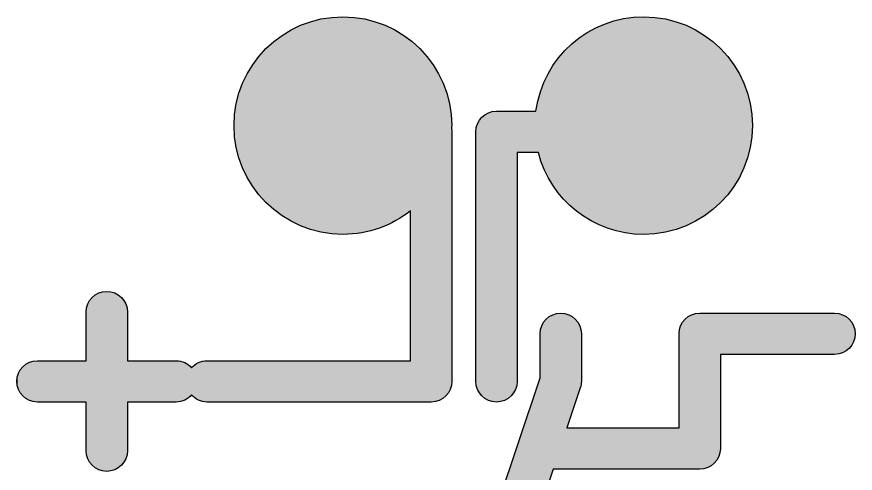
# Model space of a CAD drawing. Extents: x 127.6 to 169.6, y -127.5 to -82.3.
# Drawn here: x 127.58 to 168.16, y -104.39 to -82.3 of the extents above; entities that cross this region are included whole.
import ezdxf

# ---------------------------------------------------------------- set-up
doc = ezdxf.new("R2010")
doc.units = 0
doc.layers.add('LAYER_1', color=7, linetype='CONTINUOUS')

# ---------------------------------------------------------------- blocks, each defined once
blk = doc.blocks.new('*U3')
at = {"layer": 'LAYER_1', "color": 40}
for points in [[(157.125, -92.741), (156.48, -82.503), (157.125, -82.363)], [(157.58, -92.824), (157.125, -82.363), (157.58, -82.323)], [(157.125, -92.741), (157.125, -82.363), (157.58, -92.824)], [(157.798, -92.824), (157.58, -82.323), (157.798, -82.304)], [(157.58, -92.824), (157.58, -82.323), (157.798, -92.824)], [(157.798, -92.824), (157.798, -82.304), (158.261, -92.824)], [(158.261, -92.824), (157.798, -82.304), (158.261, -82.325)], [(158.261, -92.824), (158.261, -82.325), (158.528, -92.789)], [(158.528, -92.789), (158.261, -82.325), (158.528, -82.337)], [(158.528, -92.789), (158.528, -82.337), (158.985, -92.728)], [(158.985, -92.728), (158.528, -82.337), (158.985, -82.421)], [(155.866, -92.38), (155.29, -83.009), (155.866, -82.72)], [(156.378, -92.604), (155.866, -82.72), (156.378, -82.539)], [(155.866, -92.38), (155.866, -82.72), (156.378, -92.604)], [(156.48, -92.623), (156.378, -82.539), (156.48, -82.503)], [(156.378, -92.604), (156.378, -82.539), (156.48, -92.623)], [(156.48, -92.623), (156.48, -82.503), (157.125, -92.741)], [(158.985, -92.728), (158.985, -82.421), (159.239, -92.657)], [(159.239, -92.657), (158.985, -82.421), (159.239, -82.468)], [(159.239, -92.657), (159.239, -82.468), (159.673, -92.537)], [(159.673, -92.537), (159.239, -82.468), (159.673, -82.612)], [(159.673, -92.537), (159.673, -82.612), (159.914, -92.434)], [(159.914, -92.434), (159.673, -82.612), (159.914, -82.692)], [(159.914, -92.434), (159.914, -82.692), (160.321, -92.259)], [(160.321, -92.259), (159.914, -82.692), (160.321, -82.891)], [(155.289, -92.128), (154.757, -83.363), (155.289, -83.009)], [(155.289, -92.128), (155.289, -83.009), (155.29, -92.128)], [(155.29, -92.128), (155.289, -83.009), (155.29, -83.009)], [(155.29, -92.128), (155.29, -83.009), (155.866, -92.38)], [(160.321, -92.259), (160.321, -82.891), (160.545, -92.125)], [(160.545, -92.125), (160.321, -82.891), (160.545, -83)], [(160.545, -92.125), (160.545, -83), (160.92, -91.9)], [(160.92, -91.9), (160.545, -83), (160.92, -83.251)], [(154.757, -91.734), (154.346, -83.714), (154.757, -83.363)], [(154.757, -91.734), (154.757, -83.363), (155.289, -92.128)], [(160.92, -91.9), (160.92, -83.251), (161.125, -91.737)], [(161.125, -91.737), (160.92, -83.251), (161.125, -83.387)], [(161.125, -91.737), (161.125, -83.387), (161.464, -91.467)], [(161.464, -91.467), (161.125, -83.387), (161.464, -83.685)], [(154.272, -91.343), (153.841, -84.247), (154.272, -83.777)], [(154.346, -91.429), (154.272, -83.777), (154.346, -83.714)], [(154.272, -91.343), (154.272, -83.777), (154.346, -91.429)], [(154.346, -91.429), (154.346, -83.714), (154.757, -91.734)], [(161.464, -91.467), (161.464, -83.685), (161.647, -91.277)], [(161.647, -91.277), (161.464, -83.685), (161.647, -83.845)], [(161.647, -91.277), (161.647, -83.845), (161.946, -90.967)], [(161.946, -90.967), (161.647, -83.845), (161.946, -84.186)], [(153.841, -90.842), (153.581, -84.61), (153.841, -84.247)], [(153.841, -90.842), (153.841, -84.247), (154.272, -91.343)], [(161.946, -90.967), (161.946, -84.186), (162.105, -90.752)], [(162.105, -90.752), (161.946, -84.186), (162.105, -84.367)], [(162.105, -90.752), (162.105, -84.367), (162.36, -90.407)], [(162.36, -90.407), (162.105, -84.367), (162.36, -84.75)], [(153.469, -90.328), (153.16, -85.331), (153.469, -84.767)], [(153.581, -90.54), (153.469, -84.767), (153.581, -84.61)], [(153.469, -90.328), (153.469, -84.767), (153.581, -90.54)], [(153.581, -90.54), (153.581, -84.61), (153.841, -90.842)], [(162.36, -90.407), (162.36, -84.75), (162.492, -90.168)], [(162.492, -90.168), (162.36, -84.75), (162.492, -84.947)], [(162.492, -90.168), (162.492, -84.947), (162.698, -89.794)], [(162.698, -89.794), (162.492, -84.947), (162.698, -85.368)], [(153.16, -89.746), (153.027, -85.668), (153.16, -85.331)], [(153.16, -89.746), (153.16, -85.331), (153.469, -90.328)], [(162.698, -89.794), (162.698, -85.368), (162.8, -89.529)], [(162.8, -89.529), (162.698, -85.368), (162.8, -85.578)], [(162.8, -89.529), (162.8, -85.578), (162.953, -89.135)], [(162.953, -89.135), (162.8, -85.578), (162.953, -86.038)], [(152.921, -89.173), (152.84, -86.252), (152.921, -85.934)], [(153.027, -89.494), (152.921, -85.934), (153.027, -85.668)], [(152.921, -89.173), (152.921, -85.934), (153.027, -89.494)], [(153.027, -89.494), (153.027, -85.668), (153.16, -89.746)], [(152.808, -88.87), (152.757, -86.571), (152.808, -86.374)], [(152.84, -88.923), (152.808, -86.374), (152.84, -86.252)], [(152.808, -88.87), (152.808, -86.374), (152.84, -88.923)], [(152.84, -88.923), (152.84, -86.252), (152.921, -89.173)], [(162.953, -89.135), (162.953, -86.038), (163.024, -88.836)], [(163.024, -88.836), (162.953, -86.038), (163.024, -86.253)], [(163.024, -88.836), (163.024, -86.253), (163.118, -88.436)], [(163.118, -88.436), (163.024, -86.253), (163.118, -86.765)], [(152.757, -88.87), (152.709, -86.87), (152.757, -86.571)], [(152.757, -88.87), (152.757, -86.571), (152.808, -88.87)], [(163.118, -88.436), (163.118, -86.765), (163.155, -88.049)], [(163.155, -88.049), (163.118, -86.765), (163.155, -86.964)], [(150.28, -100.801), (149.997, -87.272), (150.28, -87.05)], [(150.409, -100.858), (150.28, -87.05), (150.409, -86.949)], [(150.28, -100.801), (150.28, -87.05), (150.409, -100.858)], [(150.525, -100.908), (150.409, -86.949), (150.525, -86.918)], [(150.409, -100.858), (150.409, -86.949), (150.525, -100.908)], [(150.671, -100.928), (150.525, -86.918), (150.671, -86.878)], [(150.525, -100.908), (150.525, -86.918), (150.671, -100.928)], [(150.799, -100.946), (150.671, -86.878), (150.799, -86.87)], [(150.671, -100.928), (150.671, -86.878), (150.799, -100.946)], [(150.799, -100.946), (150.799, -86.87), (150.799, -100.946)], [(150.799, -100.946), (150.799, -86.87), (150.799, -86.87)], [(150.799, -100.946), (150.799, -86.87), (150.846, -100.939)], [(150.846, -100.939), (150.799, -86.87), (150.846, -86.87)], [(150.846, -100.939), (150.846, -86.87), (151.072, -100.908)], [(151.072, -100.908), (150.846, -86.87), (151.072, -86.87)], [(151.072, -100.908), (151.072, -86.87), (151.131, -100.882)], [(151.131, -100.882), (151.072, -86.87), (151.131, -86.87)], [(151.131, -100.882), (151.131, -86.87), (151.317, -100.801)], [(151.317, -100.801), (151.131, -86.87), (151.317, -86.87)], [(151.317, -100.801), (151.317, -86.87), (151.576, -100.53)], [(151.576, -100.53), (151.317, -86.87), (151.576, -86.87)], [(151.576, -100.53), (151.576, -86.87), (151.678, -100.423)], [(151.678, -100.423), (151.576, -86.87), (151.678, -86.87)], [(151.678, -100.423), (151.678, -86.87), (151.799, -99.914)], [(151.799, -99.914), (151.678, -86.87), (151.799, -86.87)], [(151.799, -88.888), (151.799, -86.87), (151.81, -88.87)], [(151.81, -88.87), (151.799, -86.87), (151.81, -86.87)], [(151.81, -88.87), (151.81, -86.87), (151.941, -88.87)], [(151.941, -88.87), (151.81, -86.87), (151.941, -86.87)], [(151.941, -88.87), (151.941, -86.87), (152.062, -88.87)], [(152.062, -88.87), (151.941, -86.87), (152.062, -86.87)], [(152.062, -88.87), (152.062, -86.87), (152.169, -88.87)], [(152.169, -88.87), (152.062, -86.87), (152.169, -86.87)], [(152.169, -88.87), (152.169, -86.87), (152.474, -88.87)], [(152.474, -88.87), (152.169, -86.87), (152.474, -86.87)], [(152.474, -88.87), (152.474, -86.87), (152.665, -88.87)], [(152.665, -88.87), (152.474, -86.87), (152.665, -86.87)], [(152.665, -88.87), (152.665, -86.87), (152.696, -88.87)], [(152.696, -88.87), (152.665, -86.87), (152.696, -86.87)], [(152.696, -88.87), (152.696, -86.87), (152.709, -88.87)], [(152.709, -88.87), (152.696, -86.87), (152.709, -86.87)], [(152.709, -88.87), (152.709, -86.87), (152.757, -88.87)], [(163.155, -88.049), (163.155, -86.964), (163.188, -87.705)], [(149.919, -100.423), (149.804, -87.768), (149.919, -87.472)], [(149.997, -100.504), (149.919, -87.472), (149.997, -87.272)], [(149.919, -100.423), (149.919, -87.472), (149.997, -100.504)], [(149.997, -100.504), (149.997, -87.272), (150.28, -100.801)], [(149.804, -99.933), (149.799, -87.89), (149.804, -87.768)], [(149.799, -99.911), (149.799, -87.89), (149.804, -99.933)], [(149.804, -99.933), (149.804, -87.768), (149.919, -100.423)]]:
    blk.add_solid(points, dxfattribs=at)
blk = doc.blocks.new('*U4')
at = {"layer": 'LAYER_1', "color": 40}
for points in [[(153.28, -104.973), (153.153, -96.998), (153.28, -96.863)], [(153.333, -104.816), (153.28, -96.863), (153.333, -96.831)], [(153.28, -104.973), (153.28, -96.863), (153.333, -104.816)], [(153.464, -104.422), (153.333, -96.831), (153.464, -96.752)], [(153.333, -104.816), (153.333, -96.831), (153.464, -104.422)], [(153.517, -104.263), (153.464, -96.752), (153.517, -96.721)], [(153.464, -104.422), (153.464, -96.752), (153.517, -104.263)], [(153.533, -104.217), (153.517, -96.721), (153.533, -96.717)], [(153.517, -104.263), (153.517, -96.721), (153.533, -104.217)], [(153.6, -104.198), (153.533, -96.717), (153.6, -96.699)], [(153.533, -104.217), (153.533, -96.717), (153.6, -104.198)], [(153.792, -104.198), (153.6, -96.699), (153.792, -96.649)], [(153.6, -104.198), (153.6, -96.699), (153.792, -104.198)], [(153.792, -104.198), (153.792, -96.649), (153.941, -104.198)], [(153.941, -104.198), (153.792, -96.649), (153.941, -96.653)], [(153.941, -104.198), (153.941, -96.653), (154.084, -104.198)], [(154.084, -104.198), (153.941, -96.653), (154.084, -96.658)], [(154.084, -104.198), (154.084, -96.658), (154.209, -104.198)], [(154.209, -104.198), (154.084, -96.658), (154.209, -96.699)], [(154.209, -102.194), (154.209, -96.699), (154.232, -102.125)], [(154.232, -102.125), (154.209, -96.699), (154.232, -96.707)], [(154.232, -102.125), (154.232, -96.707), (154.269, -102.016)], [(154.269, -102.016), (154.232, -96.707), (154.269, -96.719)], [(154.269, -102.016), (154.269, -96.719), (154.345, -101.788)], [(154.345, -101.788), (154.269, -96.719), (154.345, -96.744)], [(154.345, -101.788), (154.345, -96.744), (154.351, -101.77)], [(154.351, -101.77), (154.345, -96.744), (154.351, -96.746)], [(154.351, -101.77), (154.351, -96.746), (154.525, -101.249)], [(154.525, -101.249), (154.351, -96.746), (154.525, -96.865)], [(154.525, -101.249), (154.525, -96.865), (154.547, -101.184)], [(154.547, -101.184), (154.525, -96.865), (154.547, -96.88)], [(154.547, -101.184), (154.547, -96.88), (154.579, -101.089)], [(154.579, -101.089), (154.547, -96.88), (154.579, -96.902)], [(154.579, -101.089), (154.579, -96.902), (154.678, -100.792)], [(154.678, -100.792), (154.579, -96.902), (154.678, -97.021)], [(160.015, -104.198), (159.824, -97.053), (160.015, -96.855)], [(160.254, -104.198), (160.015, -96.855), (160.254, -96.716)], [(160.015, -104.198), (160.015, -96.855), (160.254, -104.198)], [(160.271, -104.198), (160.254, -96.716), (160.271, -96.712)], [(160.254, -104.198), (160.254, -96.716), (160.271, -104.198)], [(160.53, -104.198), (160.271, -96.712), (160.53, -96.647)], [(160.271, -104.198), (160.271, -96.712), (160.53, -104.198)], [(160.587, -104.198), (160.53, -96.647), (160.587, -96.645)], [(160.53, -104.198), (160.53, -96.647), (160.587, -104.198)], [(160.647, -104.193), (160.587, -96.645), (160.647, -96.642)], [(160.587, -104.198), (160.587, -96.645), (160.647, -104.193)], [(160.647, -104.193), (160.647, -96.642), (160.846, -104.175)], [(160.846, -104.175), (160.647, -96.642), (160.846, -96.642)], [(160.846, -104.175), (160.846, -96.642), (160.88, -104.163)], [(160.88, -104.163), (160.846, -96.642), (160.88, -96.642)], [(160.88, -104.163), (160.88, -96.642), (161.109, -104.077)], [(161.109, -104.077), (160.88, -96.642), (161.109, -96.642)], [(161.109, -104.077), (161.109, -96.642), (161.331, -103.914)], [(161.331, -103.914), (161.109, -96.642), (161.331, -96.642)], [(161.331, -103.914), (161.331, -96.642), (161.356, -103.882)], [(161.356, -103.882), (161.331, -96.642), (161.356, -96.642)], [(161.356, -103.882), (161.356, -96.642), (161.5, -103.696)], [(161.5, -103.696), (161.356, -96.642), (161.5, -96.642)], [(161.5, -103.696), (161.5, -96.642), (161.604, -103.436)], [(161.604, -103.436), (161.5, -96.642), (161.604, -96.642)], [(161.604, -103.436), (161.604, -96.642), (161.632, -103.185)], [(161.632, -103.185), (161.604, -96.642), (161.632, -96.642)], [(161.632, -98.706), (161.632, -96.642), (161.639, -98.642)], [(161.639, -98.642), (161.632, -96.642), (161.639, -96.642)], [(161.639, -98.642), (161.639, -96.642), (161.816, -98.642)], [(161.816, -98.642), (161.639, -96.642), (161.816, -96.642)], [(161.816, -98.642), (161.816, -96.642), (162.016, -98.642)], [(162.016, -98.642), (161.816, -96.642), (162.016, -96.642)], [(162.016, -98.642), (162.016, -96.642), (162.203, -98.642)], [(162.203, -98.642), (162.016, -96.642), (162.203, -96.642)], [(162.203, -98.642), (162.203, -96.642), (162.751, -98.642)], [(162.751, -98.642), (162.203, -96.642), (162.751, -96.642)], [(162.751, -98.642), (162.751, -96.642), (163.666, -98.642)], [(163.666, -98.642), (162.751, -96.642), (163.666, -96.642)], [(163.666, -98.642), (163.666, -96.642), (164.137, -98.642)], [(164.137, -98.642), (163.666, -96.642), (164.137, -96.642)], [(164.137, -98.642), (164.137, -96.642), (165.375, -98.642)], [(165.375, -98.642), (164.137, -96.642), (165.375, -96.642)], [(165.375, -98.642), (165.375, -96.642), (165.59, -98.642)], [(165.59, -98.642), (165.375, -96.642), (165.59, -96.642)], [(165.59, -98.642), (165.59, -96.642), (166.11, -98.642)], [(166.11, -98.642), (165.59, -96.642), (166.11, -96.642)], [(166.11, -98.642), (166.11, -96.642), (166.221, -98.642)], [(166.221, -98.642), (166.11, -96.642), (166.221, -96.642)], [(166.221, -98.642), (166.221, -96.642), (166.689, -98.642)], [(166.689, -98.642), (166.221, -96.642), (166.689, -96.642)], [(166.689, -98.642), (166.689, -96.642), (166.725, -98.642)], [(166.725, -98.642), (166.689, -96.642), (166.725, -96.642)], [(166.725, -98.642), (166.725, -96.642), (167.053, -98.642)], [(167.053, -98.642), (166.725, -96.642), (167.053, -96.642)], [(167.053, -98.642), (167.053, -96.642), (167.056, -98.642)], [(167.056, -98.642), (167.053, -96.642), (167.056, -96.642)], [(167.056, -98.642), (167.056, -96.642), (167.172, -98.642)], [(167.172, -98.642), (167.056, -96.642), (167.172, -96.642)], [(167.172, -98.642), (167.172, -96.642), (167.185, -98.64)], [(167.185, -98.64), (167.172, -96.642), (167.185, -96.642)], [(167.185, -98.64), (167.185, -96.642), (167.456, -98.597)], [(167.456, -98.597), (167.185, -96.642), (167.456, -96.689)], [(167.456, -98.597), (167.456, -96.689), (167.468, -98.591)], [(167.468, -98.591), (167.456, -96.689), (167.468, -96.691)], [(167.468, -98.591), (167.468, -96.691), (167.708, -98.478)], [(167.708, -98.478), (167.468, -96.691), (167.708, -96.808)], [(167.708, -98.478), (167.708, -96.808), (167.718, -98.469)], [(167.718, -98.469), (167.708, -96.808), (167.718, -96.813)], [(167.718, -98.469), (167.718, -96.813), (167.915, -98.296)], [(167.915, -98.296), (167.718, -96.813), (167.915, -96.99)], [(152.963, -105.92), (152.908, -97.59), (152.963, -97.31)], [(153.091, -105.538), (152.963, -97.31), (153.091, -97.063)], [(152.963, -105.92), (152.963, -97.31), (153.091, -105.538)], [(153.153, -105.353), (153.091, -97.063), (153.153, -96.998)], [(153.091, -105.538), (153.091, -97.063), (153.153, -105.353)], [(153.153, -105.353), (153.153, -96.998), (153.28, -104.973)], [(154.678, -100.792), (154.678, -97.021), (154.755, -100.561)], [(154.755, -100.561), (154.678, -97.021), (154.755, -97.113)], [(154.755, -100.561), (154.755, -97.113), (154.808, -100.402)], [(154.808, -100.402), (154.755, -97.113), (154.808, -97.233)], [(154.808, -100.402), (154.808, -97.233), (154.845, -100.294)], [(154.845, -100.294), (154.808, -97.233), (154.845, -97.315)], [(154.845, -100.294), (154.845, -97.315), (154.857, -100.258)], [(154.857, -100.258), (154.845, -97.315), (154.857, -97.341)], [(154.857, -100.258), (154.857, -97.341), (154.869, -100.213)], [(154.869, -100.213), (154.857, -97.341), (154.869, -97.368)], [(154.869, -100.213), (154.869, -97.368), (154.886, -100.146)], [(154.886, -100.146), (154.869, -97.368), (154.886, -97.595)], [(159.693, -104.198), (159.634, -97.578), (159.693, -97.298)], [(159.705, -104.198), (159.693, -97.298), (159.705, -97.276)], [(159.693, -104.198), (159.693, -97.298), (159.705, -104.198)], [(159.824, -104.198), (159.705, -97.276), (159.824, -97.053)], [(159.705, -104.198), (159.705, -97.276), (159.824, -104.198)], [(159.824, -104.198), (159.824, -97.053), (160.015, -104.198)], [(167.915, -98.296), (167.915, -96.99), (167.923, -98.284)], [(167.923, -98.284), (167.915, -96.99), (167.923, -96.997)], [(167.923, -98.284), (167.923, -96.997), (168.065, -98.064)], [(168.065, -98.064), (167.923, -96.997), (168.065, -97.222)], [(168.065, -98.064), (168.065, -97.222), (168.07, -98.048)], [(168.07, -98.048), (168.065, -97.222), (168.07, -97.23)], [(168.07, -98.048), (168.07, -97.23), (168.147, -97.794)], [(168.147, -97.794), (168.07, -97.23), (168.147, -97.496)], [(152.908, -106.085), (152.907, -97.769), (152.908, -97.59)], [(152.907, -106.089), (152.907, -97.769), (152.908, -106.085)], [(152.908, -106.085), (152.908, -97.59), (152.963, -105.92)], [(154.886, -100.146), (154.886, -97.595), (154.906, -99.889)], [(154.906, -99.889), (154.886, -97.595), (154.906, -97.855)], [(159.634, -104.198), (159.632, -97.676), (159.634, -97.578)], [(159.632, -104.198), (159.632, -97.676), (159.634, -104.198)], [(159.634, -104.198), (159.634, -97.578), (159.693, -104.198)], [(168.147, -97.794), (168.147, -97.496), (168.149, -97.502)], [(152.907, -106.089), (152.887, -99.842), (152.907, -99.68)], [(152.834, -106.306), (152.751, -100.249), (152.834, -100)], [(152.887, -106.148), (152.834, -100), (152.887, -99.842)], [(152.834, -106.306), (152.834, -100), (152.887, -106.148)], [(152.887, -106.148), (152.887, -99.842), (152.907, -106.089)], [(152.641, -106.884), (152.507, -100.978), (152.641, -100.578)], [(152.71, -106.678), (152.641, -100.578), (152.71, -100.372)], [(152.641, -106.884), (152.641, -100.578), (152.71, -106.678)], [(152.751, -106.555), (152.71, -100.372), (152.751, -100.249)], [(152.71, -106.678), (152.71, -100.372), (152.751, -106.555)], [(152.751, -106.555), (152.751, -100.249), (152.834, -106.306)], [(152.507, -107.284), (152.256, -101.729), (152.507, -100.978)], [(152.507, -107.284), (152.507, -100.978), (152.641, -106.884)], [(152.256, -108.035), (152.182, -101.949), (152.256, -101.729)], [(152.256, -108.035), (152.256, -101.729), (152.507, -107.284)], [(152.182, -108.255), (152.063, -102.306), (152.182, -101.949)], [(152.182, -108.255), (152.182, -101.949), (152.256, -108.035)], [(154.209, -104.198), (154.209, -102.194), (154.232, -104.198)], [(154.232, -104.198), (154.209, -102.194), (154.232, -102.196)], [(154.232, -104.198), (154.232, -102.196), (154.269, -104.198)], [(154.269, -104.198), (154.232, -102.196), (154.269, -102.198)], [(154.269, -104.198), (154.269, -102.198), (154.345, -104.198)], [(154.345, -104.198), (154.269, -102.198), (154.345, -102.198)], [(154.345, -104.198), (154.345, -102.198), (154.351, -104.198)], [(154.351, -104.198), (154.345, -102.198), (154.351, -102.198)], [(154.351, -104.198), (154.351, -102.198), (154.525, -104.198)], [(154.525, -104.198), (154.351, -102.198), (154.525, -102.198)], [(154.525, -104.198), (154.525, -102.198), (154.547, -104.198)], [(154.547, -104.198), (154.525, -102.198), (154.547, -102.198)], [(154.547, -104.198), (154.547, -102.198), (154.579, -104.198)], [(154.579, -104.198), (154.547, -102.198), (154.579, -102.198)], [(154.579, -104.198), (154.579, -102.198), (154.678, -104.198)], [(154.678, -104.198), (154.579, -102.198), (154.678, -102.198)], [(154.678, -104.198), (154.678, -102.198), (154.755, -104.198)], [(154.755, -104.198), (154.678, -102.198), (154.755, -102.198)], [(154.755, -104.198), (154.755, -102.198), (154.808, -104.198)], [(154.808, -104.198), (154.755, -102.198), (154.808, -102.198)], [(154.808, -104.198), (154.808, -102.198), (154.845, -104.198)], [(154.845, -104.198), (154.808, -102.198), (154.845, -102.198)], [(154.845, -104.198), (154.845, -102.198), (154.857, -104.198)], [(154.857, -104.198), (154.845, -102.198), (154.857, -102.198)], [(154.857, -104.198), (154.857, -102.198), (154.869, -104.198)], [(154.869, -104.198), (154.857, -102.198), (154.869, -102.198)], [(154.869, -104.198), (154.869, -102.198), (154.886, -104.198)], [(154.886, -104.198), (154.869, -102.198), (154.886, -102.198)], [(154.886, -104.198), (154.886, -102.198), (154.906, -104.198)], [(154.906, -104.198), (154.886, -102.198), (154.906, -102.198)], [(154.906, -104.198), (154.906, -102.198), (155.008, -104.198)], [(155.008, -104.198), (154.906, -102.198), (155.008, -102.198)], [(155.008, -104.198), (155.008, -102.198), (155.292, -104.198)], [(155.292, -104.198), (155.008, -102.198), (155.292, -102.198)], [(155.292, -104.198), (155.292, -102.198), (155.605, -104.198)], [(155.605, -104.198), (155.292, -102.198), (155.605, -102.198)], [(155.605, -104.198), (155.605, -102.198), (156.18, -104.198)], [(156.18, -104.198), (155.605, -102.198), (156.18, -102.198)], [(156.18, -104.198), (156.18, -102.198), (156.29, -104.198)], [(156.29, -104.198), (156.18, -102.198), (156.29, -102.198)], [(156.29, -104.198), (156.29, -102.198), (157.735, -104.198)], [(157.735, -104.198), (156.29, -102.198), (157.735, -102.198)], [(157.735, -104.198), (157.735, -102.198), (158.072, -104.198)], [(158.072, -104.198), (157.735, -102.198), (158.072, -102.198)], [(158.072, -104.198), (158.072, -102.198), (158.402, -104.198)], [(158.402, -104.198), (158.072, -102.198), (158.402, -102.198)], [(158.402, -104.198), (158.402, -102.198), (158.951, -104.198)], [(158.951, -104.198), (158.402, -102.198), (158.951, -102.198)], [(158.951, -104.198), (158.951, -102.198), (158.967, -104.198)], [(158.967, -104.198), (158.951, -102.198), (158.967, -102.198)], [(158.967, -104.198), (158.967, -102.198), (159.385, -104.198)], [(159.385, -104.198), (158.967, -102.198), (159.385, -102.198)], [(159.385, -104.198), (159.385, -102.198), (159.608, -104.198)], [(159.608, -104.198), (159.385, -102.198), (159.608, -102.198)], [(159.632, -104.198), (159.608, -102.198), (159.632, -102.164)], [(159.608, -104.198), (159.608, -102.198), (159.632, -104.198)], [(152.063, -108.612), (151.913, -102.755), (152.063, -102.306)], [(152.063, -108.612), (152.063, -102.306), (152.182, -108.255)], [(151.821, -109.336), (151.803, -103.083), (151.821, -103.03)], [(151.913, -109.061), (151.821, -103.03), (151.913, -102.755)], [(151.821, -109.336), (151.821, -103.03), (151.913, -109.061)], [(151.913, -109.061), (151.913, -102.755), (152.063, -108.612)], [(151.7, -112.01), (151.547, -103.849), (151.7, -103.391)], [(151.785, -111.741), (151.7, -103.391), (151.785, -103.137)], [(151.7, -112.01), (151.7, -103.391), (151.785, -111.741)], [(151.798, -111.596), (151.785, -103.137), (151.798, -103.097)], [(151.785, -111.741), (151.785, -103.137), (151.798, -111.596)], [(151.799, -111.539), (151.798, -103.097), (151.799, -103.096)], [(151.798, -111.596), (151.798, -103.097), (151.799, -111.539)], [(151.803, -109.391), (151.799, -103.096), (151.803, -103.083)], [(151.799, -109.406), (151.799, -103.096), (151.803, -109.391)], [(151.803, -109.391), (151.803, -103.083), (151.821, -109.336)], [(151.547, -112.24), (151.338, -104.475), (151.547, -103.849)], [(151.547, -112.24), (151.547, -103.849), (151.7, -112.01)], [(151.338, -112.419), (151.084, -105.232), (151.338, -104.475)], [(151.338, -112.419), (151.338, -104.475), (151.547, -112.24)], [(151.084, -112.535), (150.988, -105.519), (151.084, -105.232)], [(151.084, -112.535), (151.084, -105.232), (151.338, -112.419)], [(150.988, -112.549), (150.799, -106.086), (150.988, -105.519)], [(150.988, -112.549), (150.988, -105.519), (151.084, -112.535)], [(150.799, -112.577), (150.606, -106.663), (150.799, -106.086)], [(150.799, -112.577), (150.799, -106.086), (150.988, -112.549)], [(150.606, -112.549), (150.513, -106.94), (150.606, -106.663)], [(150.606, -112.549), (150.606, -106.663), (150.799, -112.577)], [(150.513, -112.535), (150.275, -107.652), (150.513, -106.94)], [(150.513, -112.535), (150.513, -106.94), (150.606, -112.549)], [(150.26, -112.419), (150.051, -108.324), (150.26, -107.698)], [(150.275, -112.426), (150.26, -107.698), (150.275, -107.652)], [(150.26, -112.419), (150.26, -107.698), (150.275, -112.426)], [(150.275, -112.426), (150.275, -107.652), (150.513, -112.535)], [(150.051, -112.24), (150.023, -108.405), (150.051, -108.324)], [(150.051, -112.24), (150.051, -108.324), (150.26, -112.419)], [(149.935, -112.067), (149.897, -108.782), (149.935, -108.668)], [(150.023, -112.199), (149.935, -108.668), (150.023, -108.405)], [(149.935, -112.067), (149.935, -108.668), (150.023, -112.199)], [(150.023, -112.199), (150.023, -108.405), (150.051, -112.24)], [(149.812, -111.741), (149.8, -109.189), (149.812, -109.116)], [(149.838, -111.823), (149.812, -109.116), (149.838, -108.961)], [(149.812, -111.741), (149.812, -109.116), (149.838, -111.823)], [(149.847, -111.85), (149.838, -108.961), (149.847, -108.933)], [(149.838, -111.823), (149.838, -108.961), (149.847, -111.85)], [(149.877, -111.945), (149.847, -108.933), (149.877, -108.843)], [(149.847, -111.85), (149.847, -108.933), (149.877, -111.945)], [(149.897, -112.01), (149.877, -108.843), (149.897, -108.782)], [(149.877, -111.945), (149.877, -108.843), (149.897, -112.01)], [(149.897, -112.01), (149.897, -108.782), (149.935, -112.067)], [(149.8, -111.608), (149.799, -109.235), (149.8, -109.189)], [(149.799, -111.596), (149.799, -109.243), (149.799, -109.235)], [(149.799, -111.596), (149.799, -109.235), (149.8, -111.608)], [(149.799, -111.536), (149.799, -109.243), (149.799, -111.596)], [(149.8, -111.608), (149.8, -109.189), (149.812, -111.741)]]:
    blk.add_solid(points, dxfattribs=at)
blk = doc.blocks.new('*U6')
at = {"layer": 'LAYER_1', "color": 40}
for points in [[(142.796, -92.804), (142.338, -82.403), (142.796, -82.355)], [(142.805, -92.805), (142.796, -82.355), (142.805, -82.354)], [(142.796, -92.804), (142.796, -82.355), (142.805, -92.805)], [(143.282, -92.834), (142.805, -82.354), (143.282, -82.305)], [(142.805, -92.805), (142.805, -82.354), (143.282, -92.834)], [(143.299, -92.834), (143.282, -82.305), (143.299, -82.303)], [(143.282, -92.834), (143.282, -82.305), (143.299, -92.834)], [(143.299, -92.834), (143.299, -82.303), (143.353, -92.834)], [(143.353, -92.834), (143.299, -82.303), (143.353, -82.307)], [(143.353, -92.834), (143.353, -82.307), (143.541, -92.832)], [(143.541, -92.832), (143.353, -82.307), (143.541, -82.322)], [(143.541, -92.832), (143.541, -82.322), (144.267, -92.752)], [(144.267, -92.752), (143.541, -82.322), (144.267, -82.379)], [(141.436, -92.447), (141.14, -82.816), (141.436, -82.668)], [(141.863, -92.617), (141.436, -82.668), (141.863, -82.542)], [(141.436, -92.447), (141.436, -82.668), (141.863, -92.617)], [(142.338, -92.712), (141.863, -82.542), (142.338, -82.403)], [(141.863, -92.617), (141.863, -82.542), (142.338, -92.712)], [(142.338, -92.712), (142.338, -82.403), (142.796, -92.804)], [(144.267, -92.752), (144.267, -82.379), (144.357, -92.742)], [(144.357, -92.742), (144.267, -82.379), (144.357, -82.403)], [(144.357, -92.742), (144.357, -82.403), (144.358, -92.741)], [(144.358, -92.741), (144.357, -82.403), (144.358, -82.403)], [(144.358, -92.741), (144.358, -82.403), (145.037, -92.556)], [(145.037, -92.556), (144.358, -82.403), (145.037, -82.585)], [(145.037, -92.556), (145.037, -82.585), (145.07, -92.547)], [(145.07, -92.547), (145.037, -82.585), (145.07, -82.593)], [(145.07, -92.547), (145.07, -82.593), (145.132, -92.53)], [(145.132, -92.53), (145.07, -82.593), (145.132, -82.61)], [(145.132, -92.53), (145.132, -82.61), (145.178, -92.51)], [(145.178, -92.51), (145.132, -82.61), (145.178, -82.622)], [(145.178, -92.51), (145.178, -82.622), (145.625, -92.311)], [(145.625, -92.311), (145.178, -82.622), (145.625, -82.832)], [(140.609, -92.032), (140.216, -83.374), (140.609, -83.082)], [(140.998, -92.273), (140.609, -83.082), (140.998, -82.887)], [(140.609, -92.032), (140.609, -83.082), (140.998, -92.273)], [(141.14, -92.33), (140.998, -82.887), (141.14, -82.816)], [(140.998, -92.273), (140.998, -82.887), (141.14, -92.33)], [(141.14, -92.33), (141.14, -82.816), (141.436, -92.447)], [(145.625, -92.311), (145.625, -82.832), (145.825, -92.221)], [(145.825, -92.221), (145.625, -82.832), (145.825, -82.927)], [(145.825, -92.221), (145.825, -82.927), (145.854, -92.209)], [(145.854, -92.209), (145.825, -82.927), (145.854, -82.94)], [(145.854, -92.209), (145.854, -82.94), (146.016, -92.105)], [(146.016, -92.105), (145.854, -82.94), (146.016, -83.016)], [(146.016, -92.105), (146.016, -83.016), (146.098, -92.053)], [(146.098, -92.053), (146.016, -83.016), (146.098, -83.074)], [(146.098, -92.053), (146.098, -83.074), (146.436, -91.837)], [(146.436, -91.837), (146.098, -83.074), (146.436, -83.313)], [(140.216, -91.789), (139.873, -83.628), (140.216, -83.374)], [(140.216, -91.789), (140.216, -83.374), (140.609, -92.032)], [(146.436, -91.837), (146.436, -83.313), (146.48, -91.809)], [(146.48, -91.809), (146.436, -83.313), (146.48, -83.344)], [(146.48, -91.809), (146.48, -83.344), (146.514, -91.787)], [(146.514, -91.787), (146.48, -83.344), (146.514, -83.368)], [(146.514, -91.787), (146.514, -83.368), (146.617, -91.709)], [(146.617, -91.709), (146.514, -83.368), (146.617, -83.441)], [(146.617, -91.709), (146.617, -83.441), (146.642, -91.691)], [(146.642, -91.691), (146.617, -83.441), (146.642, -83.458)], [(146.642, -100.946), (146.642, -83.458), (146.766, -100.946)], [(146.766, -100.946), (146.642, -83.458), (146.766, -83.546)], [(146.766, -100.946), (146.766, -83.546), (147.011, -100.946)], [(147.011, -100.946), (146.766, -83.546), (147.011, -83.793)], [(139.533, -91.179), (139.244, -84.293), (139.533, -83.987)], [(139.534, -91.18), (139.533, -83.987), (139.534, -83.986)], [(139.533, -91.179), (139.533, -83.987), (139.534, -91.18)], [(139.755, -91.377), (139.534, -83.986), (139.755, -83.753)], [(139.534, -91.18), (139.534, -83.986), (139.755, -91.377)], [(139.873, -91.483), (139.755, -83.753), (139.873, -83.628)], [(139.755, -91.377), (139.755, -83.753), (139.873, -91.483)], [(139.873, -91.483), (139.873, -83.628), (140.216, -91.789)], [(147.011, -100.946), (147.011, -83.793), (147.395, -100.946)], [(147.395, -100.946), (147.011, -83.793), (147.395, -84.179)], [(139.244, -90.813), (138.965, -84.713), (139.244, -84.293)], [(139.244, -90.813), (139.244, -84.293), (139.533, -91.179)], [(147.395, -100.946), (147.395, -84.179), (147.411, -100.946)], [(147.411, -100.946), (147.395, -84.179), (147.411, -84.195)], [(147.411, -100.946), (147.411, -84.195), (147.607, -100.946)], [(147.607, -100.946), (147.411, -84.195), (147.607, -84.476)], [(138.96, -90.45), (138.737, -85.059), (138.96, -84.722)], [(138.965, -90.46), (138.96, -84.722), (138.965, -84.713)], [(138.96, -90.45), (138.96, -84.722), (138.965, -90.46)], [(138.965, -90.46), (138.965, -84.713), (139.244, -90.813)], [(147.607, -100.946), (147.607, -84.476), (147.68, -100.945)], [(147.68, -100.945), (147.607, -84.476), (147.68, -84.582)], [(147.68, -100.945), (147.68, -84.582), (147.936, -100.889)], [(147.936, -100.889), (147.68, -84.582), (147.936, -84.947)], [(138.737, -90.036), (138.527, -85.541), (138.737, -85.059)], [(138.737, -90.036), (138.737, -85.059), (138.96, -90.45)], [(147.936, -100.889), (147.936, -84.947), (148.031, -100.867)], [(148.031, -100.867), (147.936, -84.947), (148.031, -85.154)], [(148.031, -100.867), (148.031, -85.154), (148.323, -100.678)], [(148.323, -100.678), (148.031, -85.154), (148.323, -85.784)], [(138.527, -89.648), (138.367, -85.91), (138.527, -85.541)], [(138.527, -89.648), (138.527, -85.541), (138.737, -90.036)], [(138.367, -89.16), (138.253, -86.399), (138.367, -85.91)], [(138.367, -89.16), (138.367, -85.91), (138.527, -89.648)], [(148.323, -100.678), (148.323, -85.784), (148.325, -100.676)], [(148.325, -100.676), (148.323, -85.784), (148.325, -85.788)], [(148.325, -100.676), (148.325, -85.788), (148.532, -100.401)], [(148.532, -100.401), (148.325, -85.788), (148.532, -86.586)], [(138.253, -88.811), (138.236, -86.474), (138.253, -86.399)], [(138.253, -88.811), (138.253, -86.399), (138.367, -89.16)], [(138.16, -88.198), (138.152, -86.832), (138.16, -86.8)], [(138.236, -88.758), (138.16, -86.8), (138.236, -86.474)], [(138.16, -88.198), (138.16, -86.8), (138.236, -88.758)], [(138.236, -88.758), (138.236, -86.474), (138.253, -88.811)], [(148.532, -100.401), (148.532, -86.586), (148.562, -100.302)], [(148.562, -100.302), (148.532, -86.586), (148.562, -86.702)], [(148.562, -100.302), (148.562, -86.702), (148.619, -100.114)], [(148.619, -100.114), (148.562, -86.702), (148.619, -87.18)], [(138.152, -88.143), (138.106, -87.806), (138.152, -86.832)], [(138.152, -88.143), (138.152, -86.832), (138.16, -88.198)], [(148.619, -100.114), (148.619, -87.18), (148.631, -100.073)], [(148.631, -100.073), (148.619, -87.18), (148.631, -87.424)], [(148.631, -100.073), (148.631, -87.424), (148.633, -100.068)], [(148.633, -100.068), (148.631, -87.424), (148.633, -87.533)], [(148.633, -87.587), (148.633, -87.533), (148.633, -87.573)], [(148.633, -87.573), (148.633, -87.533), (148.633, -87.548)], [(148.633, -87.573), (148.633, -87.548), (148.633, -87.571)], [(148.633, -100.068), (148.633, -87.587), (148.633, -100.067)], [(148.633, -100.067), (148.633, -87.587), (148.633, -87.594)], [(148.633, -100.067), (148.633, -87.594), (148.633, -100.067)], [(148.633, -100.067), (148.633, -87.594), (148.633, -87.595)], [(148.633, -100.067), (148.633, -87.595), (148.635, -100.061)], [(148.635, -100.061), (148.633, -87.595), (148.635, -87.654)], [(148.635, -100.061), (148.635, -87.654), (148.642, -99.883)], [(148.642, -99.883), (148.635, -87.654), (148.642, -87.86)], [(148.642, -99.883), (148.642, -87.86), (148.642, -99.881)], [(148.642, -99.881), (148.642, -87.86), (148.642, -87.869)], [(148.642, -99.881), (148.642, -87.869), (148.642, -99.881)], [(148.642, -99.881), (148.642, -87.869), (148.642, -87.96)], [(131.452, -104.174), (131.313, -95.812), (131.452, -95.735)], [(131.619, -104.231), (131.452, -95.735), (131.619, -95.644)], [(131.452, -104.174), (131.452, -95.735), (131.619, -104.231)], [(131.787, -104.289), (131.619, -95.644), (131.787, -95.619)], [(131.619, -104.231), (131.619, -95.644), (131.787, -104.289)], [(131.978, -104.283), (131.787, -95.619), (131.978, -95.592)], [(131.787, -104.289), (131.787, -95.619), (131.978, -104.283)], [(131.978, -104.283), (131.978, -95.592), (132.153, -104.278)], [(132.153, -104.278), (131.978, -95.592), (132.153, -95.631)], [(132.153, -104.278), (132.153, -95.631), (132.329, -104.205)], [(132.329, -104.205), (132.153, -95.631), (132.329, -95.67)], [(132.329, -104.205), (132.329, -95.67), (132.479, -104.143)], [(132.479, -104.143), (132.329, -95.67), (132.479, -95.767)], [(131.084, -103.79), (131.005, -96.28), (131.084, -96.073)], [(131.183, -103.955), (131.084, -96.073), (131.183, -95.96)], [(131.084, -103.79), (131.084, -96.073), (131.183, -103.955)], [(131.313, -104.061), (131.183, -95.96), (131.313, -95.812)], [(131.183, -103.955), (131.183, -95.96), (131.313, -104.061)], [(131.313, -104.061), (131.313, -95.812), (131.452, -104.174)], [(132.479, -104.143), (132.479, -95.767), (132.621, -104.012)], [(132.621, -104.012), (132.479, -95.767), (132.621, -95.859)], [(132.621, -104.012), (132.621, -95.859), (132.734, -103.909)], [(132.734, -103.909), (132.621, -95.859), (132.734, -96.008)], [(132.734, -103.909), (132.734, -96.008), (132.83, -103.723)], [(132.83, -103.723), (132.734, -96.008), (132.83, -96.136)], [(132.83, -103.723), (132.83, -96.136), (132.895, -103.598)], [(132.895, -103.598), (132.83, -96.136), (132.895, -96.349)], [(130.958, -103.399), (130.94, -96.585), (130.958, -96.402)], [(131.005, -103.656), (130.958, -96.402), (131.005, -96.28)], [(130.958, -103.399), (130.958, -96.402), (131.005, -103.656)], [(131.005, -103.656), (131.005, -96.28), (131.084, -103.79)], [(132.895, -103.598), (132.895, -96.349), (132.933, -103.335)], [(132.933, -103.335), (132.895, -96.349), (132.933, -96.476)], [(132.933, -103.335), (132.933, -96.476), (132.94, -103.29)], [(132.94, -103.29), (132.933, -96.476), (132.94, -96.746)], [(130.94, -103.301), (130.94, -96.67), (130.94, -96.585)], [(130.94, -103.301), (130.94, -96.585), (130.958, -103.399)], [(130.94, -103.301), (130.94, -96.67), (130.94, -103.301)], [(128.347, -100.901), (128.173, -99.051), (128.347, -98.975)], [(128.521, -100.944), (128.347, -98.975), (128.521, -98.949)], [(128.347, -100.901), (128.347, -98.975), (128.521, -100.944)], [(128.527, -100.944), (128.521, -98.949), (128.527, -98.948)], [(128.521, -100.944), (128.521, -98.949), (128.527, -100.944)], [(128.626, -100.945), (128.527, -98.948), (128.626, -98.946)], [(128.527, -100.944), (128.527, -98.948), (128.626, -100.945)], [(128.626, -100.945), (128.626, -98.946), (128.802, -100.946)], [(128.802, -100.946), (128.626, -98.946), (128.802, -98.946)], [(128.802, -100.946), (128.802, -98.946), (128.811, -100.946)], [(128.811, -100.946), (128.802, -98.946), (128.811, -98.946)], [(128.811, -100.946), (128.811, -98.946), (129.107, -100.946)], [(129.107, -100.946), (128.811, -98.946), (129.107, -98.946)], [(129.107, -100.946), (129.107, -98.946), (129.462, -100.946)], [(129.462, -100.946), (129.107, -98.946), (129.462, -98.946)], [(129.462, -100.946), (129.462, -98.946), (129.872, -100.946)], [(129.872, -100.946), (129.462, -98.946), (129.872, -98.946)], [(129.872, -100.946), (129.872, -98.946), (130.246, -100.946)], [(130.246, -100.946), (129.872, -98.946), (130.246, -98.946)], [(130.246, -100.946), (130.246, -98.946), (130.582, -100.946)], [(130.582, -100.946), (130.246, -98.946), (130.582, -98.946)], [(130.582, -100.946), (130.582, -98.946), (130.592, -100.946)], [(130.592, -100.946), (130.582, -98.946), (130.592, -98.946)], [(130.592, -100.946), (130.592, -98.946), (130.826, -100.946)], [(130.826, -100.946), (130.592, -98.946), (130.826, -98.946)], [(130.826, -100.946), (130.826, -98.946), (130.832, -100.946)], [(130.832, -100.946), (130.826, -98.946), (130.832, -98.946)], [(130.832, -100.946), (130.832, -98.946), (130.937, -100.946)], [(130.937, -100.946), (130.832, -98.946), (130.937, -98.946)], [(130.937, -100.946), (130.937, -98.946), (130.938, -100.967)], [(130.938, -100.967), (130.937, -98.946), (130.938, -98.946)], [(130.94, -101.004), (130.938, -98.946), (130.94, -98.883)], [(130.938, -100.967), (130.938, -98.946), (130.94, -101.004)], [(132.94, -100.966), (132.94, -98.928), (132.963, -100.946)], [(132.963, -100.946), (132.94, -98.928), (132.963, -98.944)], [(132.963, -100.946), (132.963, -98.944), (132.966, -100.946)], [(132.966, -100.946), (132.963, -98.944), (132.966, -98.946)], [(132.966, -100.946), (132.966, -98.946), (133.124, -100.946)], [(133.124, -100.946), (132.966, -98.946), (133.124, -98.946)], [(133.124, -100.946), (133.124, -98.946), (133.132, -100.946)], [(133.132, -100.946), (133.124, -98.946), (133.132, -98.946)], [(133.132, -100.946), (133.132, -98.946), (133.416, -100.946)], [(133.416, -100.946), (133.132, -98.946), (133.416, -98.946)], [(133.416, -100.946), (133.416, -98.946), (133.763, -100.946)], [(133.763, -100.946), (133.416, -98.946), (133.763, -98.946)], [(133.763, -100.946), (133.763, -98.946), (134.172, -100.946)], [(134.172, -100.946), (133.763, -98.946), (134.172, -98.946)], [(134.172, -100.946), (134.172, -98.946), (134.549, -100.946)], [(134.549, -100.946), (134.172, -98.946), (134.549, -98.946)], [(134.549, -100.946), (134.549, -98.946), (134.906, -100.946)], [(134.906, -100.946), (134.549, -98.946), (134.906, -98.946)], [(134.906, -100.946), (134.906, -98.946), (135.154, -100.946)], [(135.154, -100.946), (134.906, -98.946), (135.154, -98.946)], [(135.154, -100.946), (135.154, -98.946), (135.161, -100.946)], [(135.161, -100.946), (135.154, -98.946), (135.161, -98.946)], [(135.161, -100.946), (135.161, -98.946), (135.288, -100.944)], [(135.288, -100.944), (135.161, -98.946), (135.288, -98.946)], [(135.288, -100.944), (135.288, -98.946), (135.364, -100.944)], [(135.364, -100.944), (135.288, -98.946), (135.364, -98.96)], [(135.364, -100.944), (135.364, -98.96), (135.651, -100.865)], [(135.651, -100.865), (135.364, -98.96), (135.651, -99.013)], [(136.599, -100.913), (136.326, -99.077), (136.599, -98.965)], [(136.693, -100.941), (136.599, -98.965), (136.693, -98.956)], [(136.599, -100.913), (136.599, -98.965), (136.693, -100.941)], [(136.79, -100.946), (136.693, -98.956), (136.79, -98.946)], [(136.693, -100.941), (136.693, -98.956), (136.79, -100.946)], [(136.79, -100.946), (136.79, -98.946), (136.791, -100.946)], [(136.791, -100.946), (136.79, -98.946), (136.791, -98.946)], [(136.791, -100.946), (136.791, -98.946), (136.904, -100.946)], [(136.904, -100.946), (136.791, -98.946), (136.904, -98.946)], [(136.904, -100.946), (136.904, -98.946), (136.907, -100.946)], [(136.907, -100.946), (136.904, -98.946), (136.907, -98.946)], [(136.907, -100.946), (136.907, -98.946), (137.188, -100.946)], [(137.188, -100.946), (136.907, -98.946), (137.188, -98.946)], [(137.188, -100.946), (137.188, -98.946), (137.202, -100.946)], [(137.202, -100.946), (137.188, -98.946), (137.202, -98.946)], [(137.202, -100.946), (137.202, -98.946), (137.613, -100.946)], [(137.613, -100.946), (137.202, -98.946), (137.613, -98.946)], [(137.613, -100.946), (137.613, -98.946), (137.659, -100.946)], [(137.659, -100.946), (137.613, -98.946), (137.659, -98.946)], [(137.659, -100.946), (137.659, -98.946), (138.106, -100.946)], [(138.106, -100.946), (137.659, -98.946), (138.106, -98.946)], [(138.106, -100.946), (138.106, -98.946), (138.152, -100.946)], [(138.152, -100.946), (138.106, -98.946), (138.152, -98.946)], [(138.152, -100.946), (138.152, -98.946), (138.16, -100.946)], [(138.16, -100.946), (138.152, -98.946), (138.16, -98.946)], [(138.16, -100.946), (138.16, -98.946), (138.236, -100.946)], [(138.236, -100.946), (138.16, -98.946), (138.236, -98.946)], [(138.236, -100.946), (138.236, -98.946), (138.253, -100.946)], [(138.253, -100.946), (138.236, -98.946), (138.253, -98.946)], [(138.253, -100.946), (138.253, -98.946), (138.367, -100.946)], [(138.367, -100.946), (138.253, -98.946), (138.367, -98.946)], [(138.367, -100.946), (138.367, -98.946), (138.527, -100.946)], [(138.527, -100.946), (138.367, -98.946), (138.527, -98.946)], [(138.527, -100.946), (138.527, -98.946), (138.737, -100.946)], [(138.737, -100.946), (138.527, -98.946), (138.737, -98.946)], [(138.737, -100.946), (138.737, -98.946), (138.96, -100.946)], [(138.96, -100.946), (138.737, -98.946), (138.96, -98.946)], [(138.96, -100.946), (138.96, -98.946), (138.965, -100.946)], [(138.965, -100.946), (138.96, -98.946), (138.965, -98.946)], [(138.965, -100.946), (138.965, -98.946), (139.244, -100.946)], [(139.244, -100.946), (138.965, -98.946), (139.244, -98.946)], [(139.244, -100.946), (139.244, -98.946), (139.533, -100.946)], [(139.533, -100.946), (139.244, -98.946), (139.533, -98.946)], [(139.533, -100.946), (139.533, -98.946), (139.534, -100.946)], [(139.534, -100.946), (139.533, -98.946), (139.534, -98.946)], [(139.534, -100.946), (139.534, -98.946), (139.755, -100.946)], [(139.755, -100.946), (139.534, -98.946), (139.755, -98.946)], [(139.755, -100.946), (139.755, -98.946), (139.873, -100.946)], [(139.873, -100.946), (139.755, -98.946), (139.873, -98.946)], [(139.873, -100.946), (139.873, -98.946), (140.216, -100.946)], [(140.216, -100.946), (139.873, -98.946), (140.216, -98.946)], [(140.216, -100.946), (140.216, -98.946), (140.609, -100.946)], [(140.609, -100.946), (140.216, -98.946), (140.609, -98.946)], [(140.609, -100.946), (140.609, -98.946), (140.998, -100.946)], [(140.998, -100.946), (140.609, -98.946), (140.998, -98.946)], [(140.998, -100.946), (140.998, -98.946), (141.14, -100.946)], [(141.14, -100.946), (140.998, -98.946), (141.14, -98.946)], [(141.14, -100.946), (141.14, -98.946), (141.436, -100.946)], [(141.436, -100.946), (141.14, -98.946), (141.436, -98.946)], [(141.436, -100.946), (141.436, -98.946), (141.863, -100.946)], [(141.863, -100.946), (141.436, -98.946), (141.863, -98.946)], [(141.863, -100.946), (141.863, -98.946), (142.338, -100.946)], [(142.338, -100.946), (141.863, -98.946), (142.338, -98.946)], [(142.338, -100.946), (142.338, -98.946), (142.796, -100.946)], [(142.796, -100.946), (142.338, -98.946), (142.796, -98.946)], [(142.796, -100.946), (142.796, -98.946), (142.805, -100.946)], [(142.805, -100.946), (142.796, -98.946), (142.805, -98.946)], [(142.805, -100.946), (142.805, -98.946), (143.282, -100.946)], [(143.282, -100.946), (142.805, -98.946), (143.282, -98.946)], [(143.282, -100.946), (143.282, -98.946), (143.299, -100.946)], [(143.299, -100.946), (143.282, -98.946), (143.299, -98.946)], [(143.299, -100.946), (143.299, -98.946), (143.353, -100.946)], [(143.353, -100.946), (143.299, -98.946), (143.353, -98.946)], [(143.353, -100.946), (143.353, -98.946), (143.541, -100.946)], [(143.541, -100.946), (143.353, -98.946), (143.541, -98.946)], [(143.541, -100.946), (143.541, -98.946), (144.267, -100.946)], [(144.267, -100.946), (143.541, -98.946), (144.267, -98.946)], [(144.267, -100.946), (144.267, -98.946), (144.357, -100.946)], [(144.357, -100.946), (144.267, -98.946), (144.357, -98.946)], [(144.357, -100.946), (144.357, -98.946), (144.358, -100.946)], [(144.358, -100.946), (144.357, -98.946), (144.358, -98.946)], [(144.358, -100.946), (144.358, -98.946), (145.037, -100.946)], [(145.037, -100.946), (144.358, -98.946), (145.037, -98.946)], [(145.037, -100.946), (145.037, -98.946), (145.07, -100.946)], [(145.07, -100.946), (145.037, -98.946), (145.07, -98.946)], [(145.07, -100.946), (145.07, -98.946), (145.132, -100.946)], [(145.132, -100.946), (145.07, -98.946), (145.132, -98.946)], [(145.132, -100.946), (145.132, -98.946), (145.178, -100.946)], [(145.178, -100.946), (145.132, -98.946), (145.178, -98.946)], [(145.178, -100.946), (145.178, -98.946), (145.625, -100.946)], [(145.625, -100.946), (145.178, -98.946), (145.625, -98.946)], [(145.625, -100.946), (145.625, -98.946), (145.825, -100.946)], [(145.825, -100.946), (145.625, -98.946), (145.825, -98.946)], [(145.825, -100.946), (145.825, -98.946), (145.854, -100.946)], [(145.854, -100.946), (145.825, -98.946), (145.854, -98.946)], [(145.854, -100.946), (145.854, -98.946), (146.016, -100.946)], [(146.016, -100.946), (145.854, -98.946), (146.016, -98.946)], [(146.016, -100.946), (146.016, -98.946), (146.098, -100.946)], [(146.098, -100.946), (146.016, -98.946), (146.098, -98.946)], [(146.098, -100.946), (146.098, -98.946), (146.436, -100.946)], [(146.436, -100.946), (146.098, -98.946), (146.436, -98.946)], [(146.436, -100.946), (146.436, -98.946), (146.48, -100.946)], [(146.48, -100.946), (146.436, -98.946), (146.48, -98.946)], [(146.48, -100.946), (146.48, -98.946), (146.514, -100.946)], [(146.514, -100.946), (146.48, -98.946), (146.514, -98.946)], [(146.514, -100.946), (146.514, -98.946), (146.617, -100.946)], [(146.617, -100.946), (146.514, -98.946), (146.617, -98.946)], [(146.642, -100.946), (146.617, -98.946), (146.642, -98.93)], [(146.617, -100.946), (146.617, -98.946), (146.642, -100.946)], [(127.776, -100.509), (127.683, -99.548), (127.776, -99.357)], [(127.886, -100.662), (127.776, -99.357), (127.886, -99.251)], [(127.776, -100.509), (127.776, -99.357), (127.886, -100.662)], [(128.026, -100.757), (127.886, -99.251), (128.026, -99.117)], [(127.886, -100.662), (127.886, -99.251), (128.026, -100.757)], [(128.173, -100.858), (128.026, -99.117), (128.173, -99.051)], [(128.026, -100.757), (128.026, -99.117), (128.173, -100.858)], [(128.173, -100.858), (128.173, -99.051), (128.347, -100.901)], [(135.651, -100.865), (135.651, -99.013), (135.735, -100.842)], [(135.735, -100.842), (135.651, -99.013), (135.735, -99.066)], [(135.735, -100.842), (135.735, -99.066), (135.97, -100.662)], [(135.97, -100.662), (135.735, -99.066), (135.97, -99.214)], [(135.97, -100.662), (135.97, -99.214), (136.033, -100.614)], [(136.033, -100.614), (135.97, -99.214), (136.033, -99.279)], [(136.033, -100.614), (136.033, -99.279), (136.036, -100.615)], [(136.036, -100.615), (136.033, -99.279), (136.036, -99.281)], [(136.1, -100.663), (136.036, -99.281), (136.1, -99.227)], [(136.036, -100.615), (136.036, -99.281), (136.1, -100.663)], [(136.247, -100.772), (136.1, -99.227), (136.247, -99.109)], [(136.1, -100.663), (136.1, -99.227), (136.247, -100.772)], [(136.326, -100.829), (136.247, -99.109), (136.326, -99.077)], [(136.247, -100.772), (136.247, -99.109), (136.326, -100.829)], [(136.326, -100.829), (136.326, -99.077), (136.599, -100.913)], [(127.623, -100.159), (127.589, -100.036), (127.623, -99.672)], [(127.683, -100.38), (127.623, -99.672), (127.683, -99.548)], [(127.623, -100.159), (127.623, -99.672), (127.683, -100.38)], [(127.683, -100.38), (127.683, -99.548), (127.776, -100.509)]]:
    blk.add_solid(points, dxfattribs=at)
blk = doc.blocks.new('BLOCK_2')
at = {"layer": 'LAYER_1'}
for points, knots in [([(130.94, -103.301), (130.94, -103.853), (131.387, -104.301), (131.94, -104.301), (132.492, -104.301), (132.94, -103.853), (132.94, -103.301), (132.94, -103.301), (132.94, -100.946), (132.94, -100.946), (132.94, -100.946), (135.294, -100.946), (135.294, -100.946), (135.593, -100.946), (135.859, -100.812), (136.042, -100.604), (136.225, -100.812), (136.491, -100.946), (136.79, -100.946), (136.79, -100.946), (147.642, -100.946), (147.642, -100.946), (148.194, -100.946), (148.642, -100.498), (148.642, -99.946), (148.642, -99.946), (148.642, -87.87), (148.642, -87.87), (148.642, -87.817), (148.634, -87.765), (148.626, -87.714), (148.627, -87.665), (148.633, -87.618), (148.633, -87.569), (148.633, -84.66), (146.276, -82.303), (143.367, -82.303), (140.459, -82.303), (138.101, -84.66), (138.101, -87.569), (138.101, -90.477), (140.459, -92.835), (143.367, -92.835), (144.606, -92.835), (145.743, -92.404), (146.642, -91.689), (146.642, -91.689), (146.642, -98.946), (146.642, -98.946), (146.642, -98.946), (136.79, -98.946), (136.79, -98.946), (136.491, -98.946), (136.225, -99.08), (136.042, -99.288), (135.859, -99.08), (135.593, -98.946), (135.294, -98.946), (135.294, -98.946), (132.94, -98.946), (132.94, -98.946), (132.94, -98.946), (132.94, -96.591), (132.94, -96.591), (132.94, -96.039), (132.492, -95.591), (131.94, -95.591), (131.387, -95.591), (130.94, -96.039), (130.94, -96.591), (130.94, -96.591), (130.94, -98.946), (130.94, -98.946), (130.94, -98.946), (128.585, -98.946), (128.585, -98.946), (128.032, -98.946), (127.585, -99.394), (127.585, -99.946), (127.585, -100.498), (128.032, -100.946), (128.585, -100.946), (128.585, -100.946), (130.94, -100.946), (130.94, -100.946), (130.94, -100.946), (130.94, -103.301), (130.94, -103.301)], [0, 0, 0, 0, 1, 1, 1, 2, 2, 2, 3, 3, 3, 4, 4, 4, 5, 5, 5, 6, 6, 6, 7, 7, 7, 8, 8, 8, 9, 9, 9, 10, 10, 10, 11, 11, 11, 12, 12, 12, 13, 13, 13, 14, 14, 14, 15, 15, 15, 16, 16, 16, 17, 17, 17, 18, 18, 18, 19, 19, 19, 20, 20, 20, 21, 21, 21, 22, 22, 22, 23, 23, 23, 24, 24, 24, 25, 25, 25, 26, 26, 26, 27, 27, 27, 28, 28, 28, 29, 29, 29, 29]), ([(150.799, -100.946), (151.351, -100.946), (151.799, -100.498), (151.799, -99.946), (151.799, -99.946), (151.799, -88.87), (151.799, -88.87), (151.799, -88.87), (152.826, -88.87), (152.826, -88.87), (153.406, -91.148), (155.465, -92.835), (157.923, -92.835), (160.832, -92.835), (163.189, -90.477), (163.189, -87.569), (163.189, -84.66), (160.832, -82.303), (157.923, -82.303), (155.252, -82.303), (153.051, -84.293), (152.709, -86.87), (152.709, -86.87), (150.799, -86.87), (150.799, -86.87), (150.246, -86.87), (149.799, -87.318), (149.799, -87.87), (149.799, -87.87), (149.799, -99.946), (149.799, -99.946), (149.799, -100.498), (150.246, -100.946), (150.799, -100.946)], [0, 0, 0, 0, 1, 1, 1, 2, 2, 2, 3, 3, 3, 4, 4, 4, 5, 5, 5, 6, 6, 6, 7, 7, 7, 8, 8, 8, 9, 9, 9, 10, 10, 10, 11, 11, 11, 11]), ([(150.799, -112.577), (151.351, -112.577), (151.799, -112.129), (151.799, -111.577), (151.799, -111.577), (151.799, -109.402), (151.799, -109.402), (151.799, -109.402), (153.539, -104.198), (153.539, -104.198), (153.539, -104.198), (160.632, -104.198), (160.632, -104.198), (161.185, -104.198), (161.632, -103.75), (161.632, -103.198), (161.632, -103.198), (161.632, -98.642), (161.632, -98.642), (161.632, -98.642), (167.159, -98.642), (167.159, -98.642), (167.711, -98.642), (168.159, -98.194), (168.159, -97.642), (168.159, -97.09), (167.711, -96.642), (167.159, -96.642), (167.159, -96.642), (160.632, -96.642), (160.632, -96.642), (160.08, -96.642), (159.632, -97.09), (159.632, -97.642), (159.632, -97.642), (159.632, -102.198), (159.632, -102.198), (159.632, -102.198), (154.208, -102.198), (154.208, -102.198), (154.208, -102.198), (154.855, -100.263), (154.855, -100.263), (154.889, -100.161), (154.906, -100.054), (154.906, -99.946), (154.906, -99.946), (154.906, -97.642), (154.906, -97.642), (154.906, -97.09), (154.459, -96.642), (153.907, -96.642), (153.354, -96.642), (152.907, -97.09), (152.907, -97.642), (152.907, -97.642), (152.907, -99.783), (152.907, -99.783), (152.907, -99.783), (149.85, -108.922), (149.85, -108.922), (149.816, -109.025), (149.799, -109.132), (149.799, -109.239), (149.799, -109.239), (149.799, -111.577), (149.799, -111.577), (149.799, -112.129), (150.246, -112.577), (150.799, -112.577)], [0, 0, 0, 0, 1, 1, 1, 2, 2, 2, 3, 3, 3, 4, 4, 4, 5, 5, 5, 6, 6, 6, 7, 7, 7, 8, 8, 8, 9, 9, 9, 10, 10, 10, 11, 11, 11, 12, 12, 12, 13, 13, 13, 14, 14, 14, 15, 15, 15, 16, 16, 16, 17, 17, 17, 18, 18, 18, 19, 19, 19, 20, 20, 20, 21, 21, 21, 22, 22, 22, 23, 23, 23, 23])]:
    blk.add_open_spline(points, degree=3, knots=knots, dxfattribs=at)
at = {"layer": 'LAYER_1', "color": 40}
for name in ['*U6', '*U3', '*U4']:
    blk.add_blockref(name, (0, 0), dxfattribs=at)

msp = doc.modelspace()

# ---------------------------------------------------------------- block references
at = {"layer": 'LAYER_1'}
msp.add_blockref('BLOCK_2', (0, 0), dxfattribs=at)

doc.saveas('drawing.dxf')
